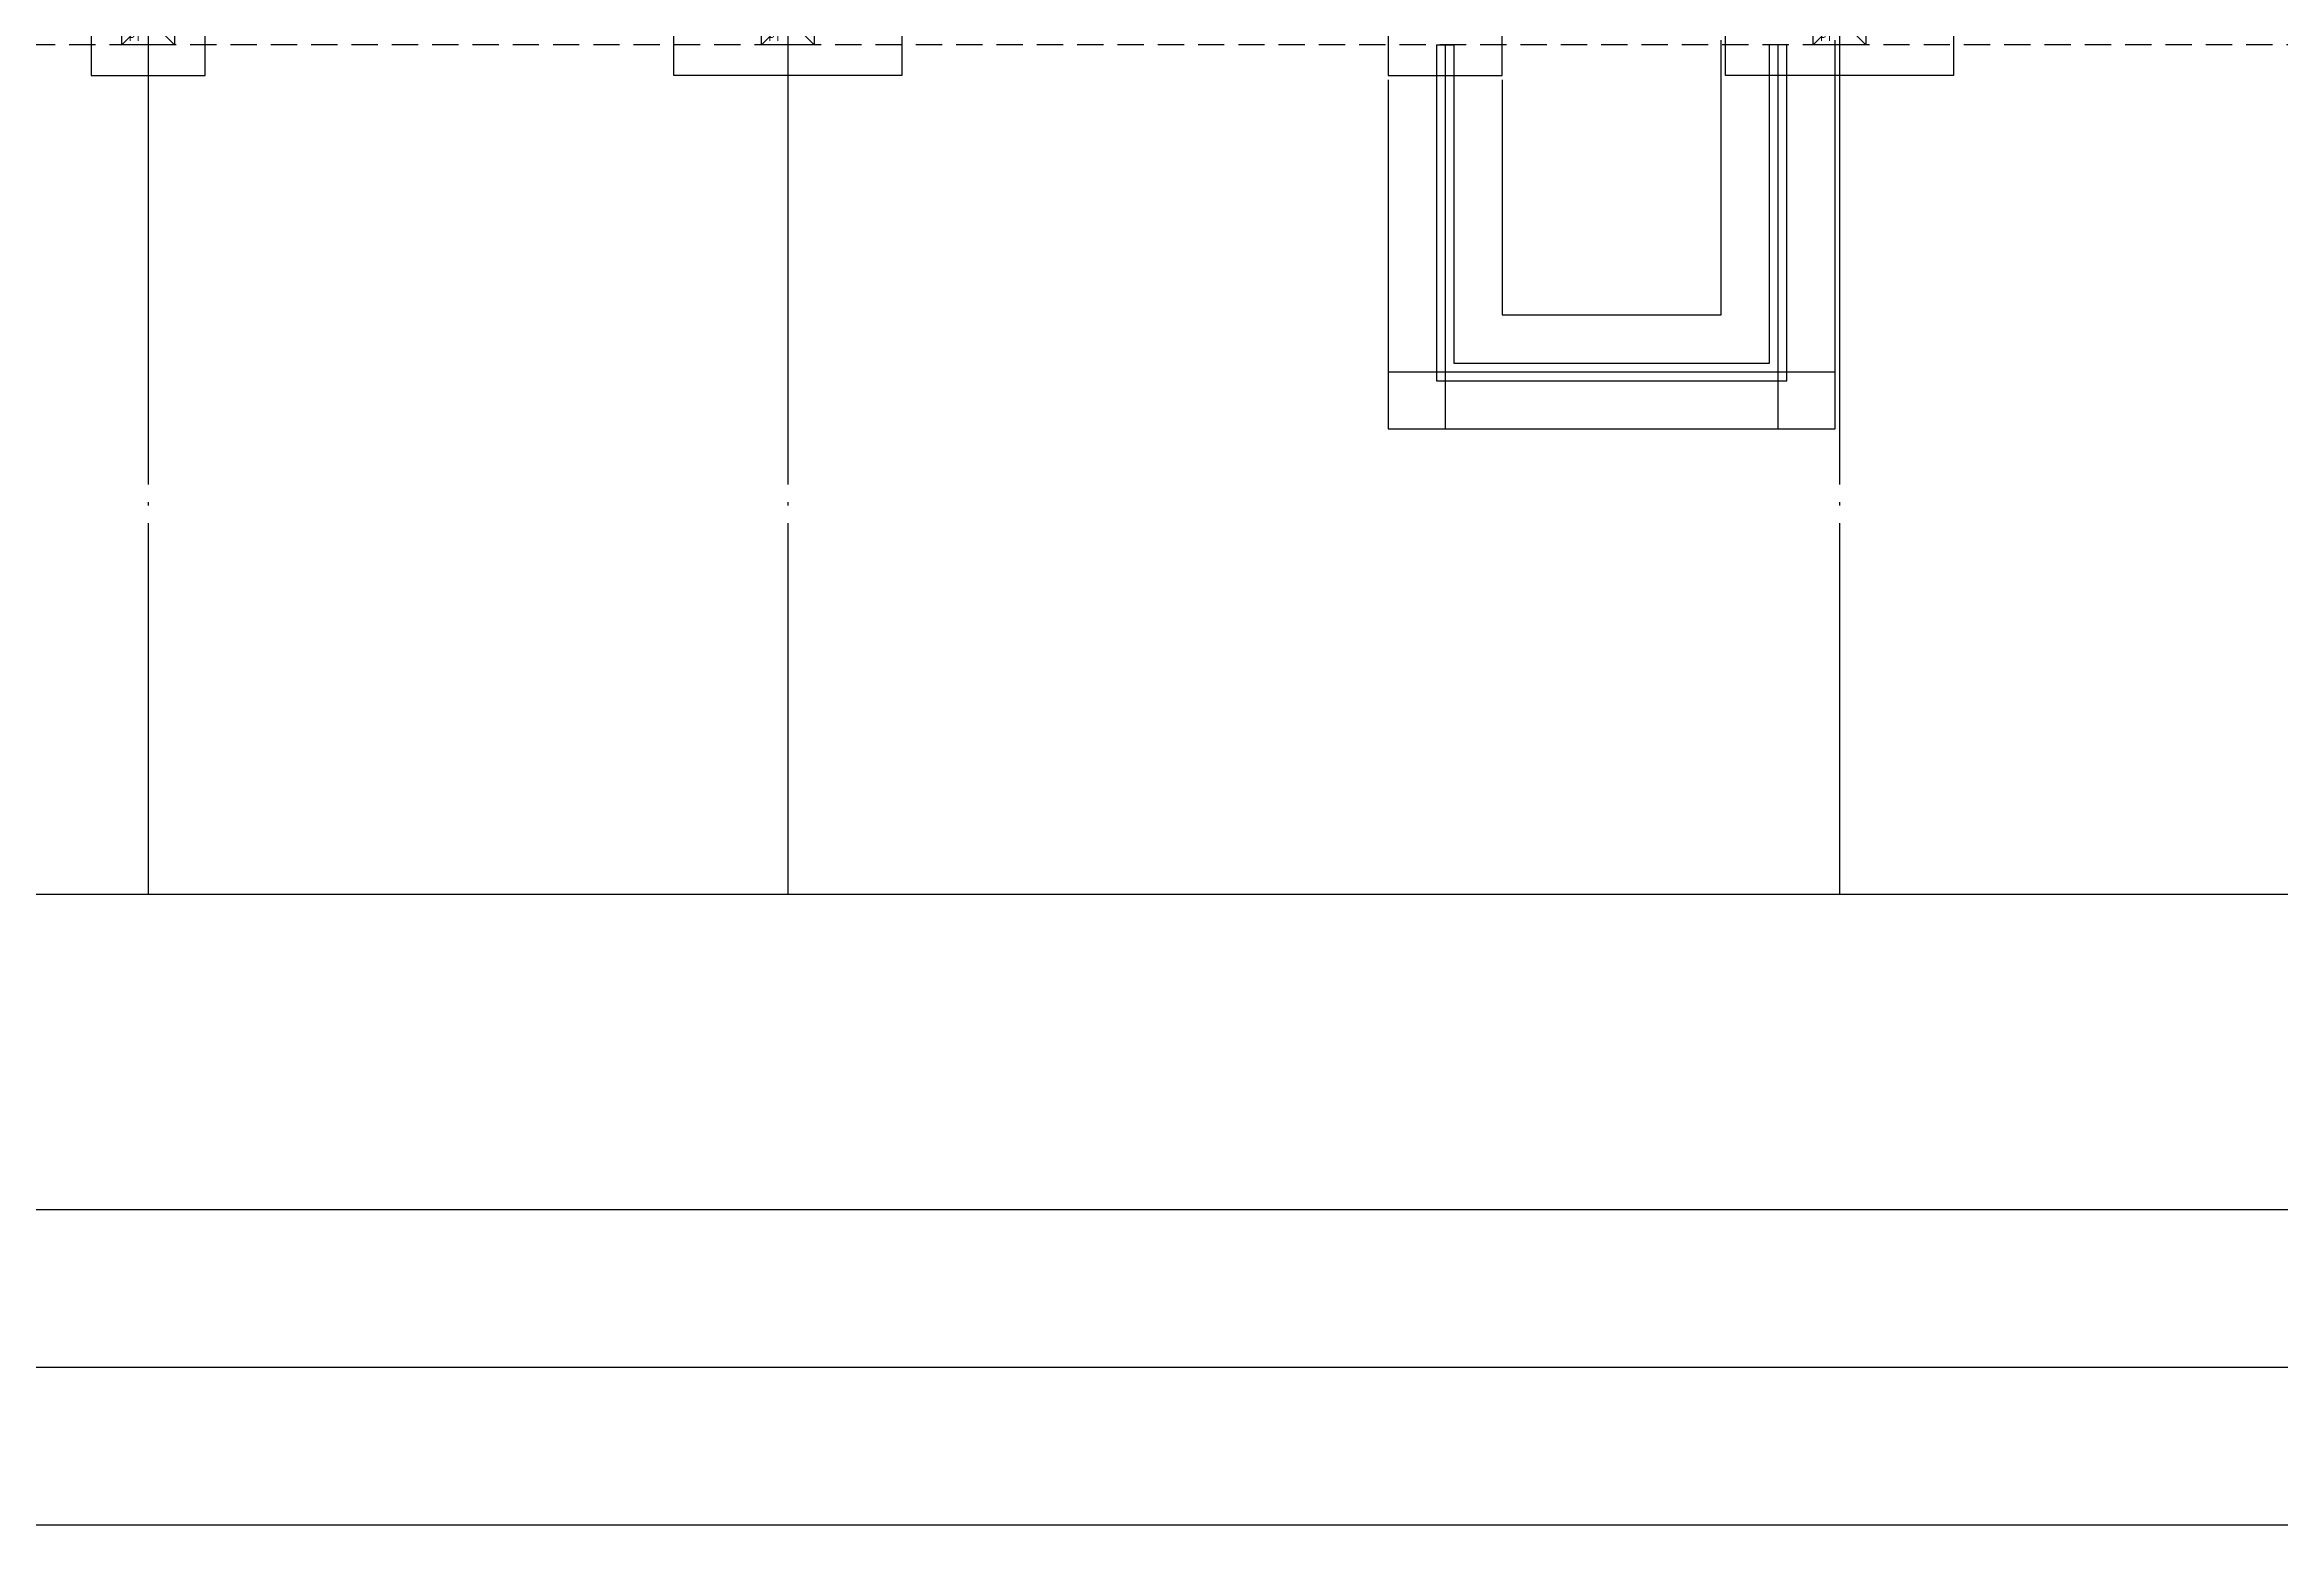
# Model space of a CAD drawing. Header units: millimetres. Extents: x -734060 to 504600, y -7739 to 118800.
# Drawn here: x -111180 to -85682, y 25700 to 42600 of the extents above; entities that cross this region are included whole.
import ezdxf
from ezdxf.enums import TextEntityAlignment as Align
from ezdxf.lldxf.tags import DXFTag

# ---------------------------------------------------------------- set-up
doc = ezdxf.new("R2010")
doc.units = ezdxf.units.MM
doc.header["$LTSCALE"] = 200
for name, pattern in [('CEN-GAUN', [32.2, 30, -1, 0.2, -1]), ('H3', [3, 2, -1]), ('HID', [2.3, 1.5, -0.8])]:
    doc.linetypes.add(name, pattern=pattern)
doc.layers.get('DEFPOINTS').update_dxf_attribs({"color": 137})
for name, color, linetype in [('0-기초', 4, 'H3'), ('CEN', 1, 'CEN-GAUN'), ('CEN2', 1, 'CEN-GAUN'), ('G', 3, 'Continuous'), ('HAT-INS', 250, 'Continuous'), ('S-COL', 2, 'Continuous'), ('Slab Line', 7, 'Continuous')]:
    doc.layers.add(name, color=color, linetype=linetype)
doc.styles.add('스타일1', font='malgun.ttf')
tags = doc.linetypes.add('DH-HID2', pattern=[1.2, 0.8, -0.4]).pattern_tags.tags
tags[6:7] = [DXFTag(74, 4), DXFTag(75, 0), DXFTag(340, '0'), DXFTag(46, 1.0), DXFTag(50, 0.0), DXFTag(44, 0.0), DXFTag(45, 0.0)]
tags[4:5] = [DXFTag(74, 4), DXFTag(75, 0), DXFTag(340, '0'), DXFTag(46, 1.0), DXFTag(50, 0.0), DXFTag(44, 0.0), DXFTag(45, 0.0)]

# ---------------------------------------------------------------- blocks, each defined once
blk = doc.blocks.new('X-B-FD1')
at = {"layer": '0-기초', "color": 251, "linetype": 'DH-HID2', "ltscale": 3}
for p, q in [((34650, -46385), (34650, -43250)), ((35950, -47685), (35950, -43250)), ((30850, -43700), (30850, -47685)), ((32150, -43700), (32150, -46385)), ((32150, -46385), (34650, -46385)), ((30850, -47685), (35950, -47685))]:
    blk.add_line(p, q, dxfattribs=at)
at = {"layer": '0-기초', "color": 251, "linetype": 'DH-HID2'}
for points in [[(16050, -42350), (16050, -43650), (17350, -43650), (17350, -42350)], [(25300, -42350), (25300, -43650), (22700, -43650), (22700, -42350)], [(30850, -42350), (30850, -43650), (32150, -43650), (32150, -42350)], [(37300, -42350), (37300, -43650), (34700, -43650), (34700, -42350)]]:
    blk.add_lwpolyline(points, close=True, dxfattribs=at)
blk = doc.blocks.new('X-B1F-FDH')
at = {"layer": 'Slab Line'}
blk.add_blockref('X-B-FD1', (0, 0), dxfattribs=at)
blk = doc.blocks.new('X-CEN')
at = {"layer": 'CEN'}
for p, q in [((16700, 9200), (16700, -53000)), ((24000, 9200), (24000, -53000)), ((36000, 9200), (36000, -53000))]:
    blk.add_line(p, q, dxfattribs=at)
blk = doc.blocks.new('SS-P1')
at = {"layer": 'DEFPOINTS'}
for p, q in [((-300, 300), (300, -300)), ((-300, -300), (300, 300))]:
    blk.add_line(p, q, dxfattribs=at)
at = {"layer": 'S-COL'}
blk.add_lwpolyline([(-300, 300), (300, 300), (300, -300), (-300, -300)], close=True, dxfattribs=at)
at = {"layer": 'DEFPOINTS', "style": '스타일1'}
blk.add_text('600X600', height=90, rotation=315, dxfattribs=at).set_placement((58, 44), align=Align.MIDDLE_CENTER)
blk.add_text('P1', height=90, dxfattribs=at).set_placement((-153, -214), align=Align.MIDDLE_CENTER)
blk = doc.blocks.new('X-S-PD')
at = {"layer": 'S-COL'}
for p in [(16700, -43000), (24000, -43000), (36000, -43000)]:
    blk.add_blockref('SS-P1', p, dxfattribs=at)

msp = doc.modelspace()

# ---------------------------------------------------------------- linework, layer by layer
at = {"layer": 'CEN2'}
for p, q in [((-95200, 42600), (-95200, 38215)), ((-91400, 38215), (-91400, 42600)), ((-95850, 38865), (-90750, 38865))]:
    msp.add_line(p, q, dxfattribs=at)
at = {"layer": 'DEFPOINTS'}
for points in [[(-43500, 25700), (-143100, 25700), (-143100, 102300), (-43500, 102300)], [(-45300, 27500), (-141300, 27500), (-141300, 100500), (-45300, 100500)], [(-47100, 29300), (-139500, 29300), (-139500, 98700), (-47100, 98700)], [(-50700, 32900), (-135900, 32900), (-135900, 95100), (-50700, 95100)]]:
    msp.add_lwpolyline(points, close=True, dxfattribs=at)
at = {"layer": 'G', "color": 252, "linetype": 'HID'}
msp.add_lwpolyline([(-127000, 86200), (-55400, 86200), (-55400, 42600), (-127000, 42600)], close=True, dxfattribs=at)
at = {"layer": 'S-COL'}
for p, q in [((-95300, 42600), (-95300, 38765)), ((-95100, 42600), (-95100, 38965)), ((-91500, 38965), (-91500, 42600)), ((-91300, 38765), (-91300, 42600)), ((-95300, 38765), (-91300, 38765)), ((-95100, 38965), (-91500, 38965))]:
    msp.add_line(p, q, dxfattribs=at)
for points in [[(-95300, 42600), (-95100, 42600)], [(-91300, 42600), (-91500, 42600)]]:
    msp.add_lwpolyline(points, dxfattribs=at)

# ---------------------------------------------------------------- block references
msp.add_blockref('X-S-PD', (-126700, 85900))
at = {"layer": 'HAT-INS'}
msp.add_blockref('X-CEN', (-126700, 85900), dxfattribs=at)
at = {"layer": 'Slab Line'}
msp.add_blockref('X-B1F-FDH', (-126700, 85900), dxfattribs=at)

doc.saveas('drawing.dxf')
